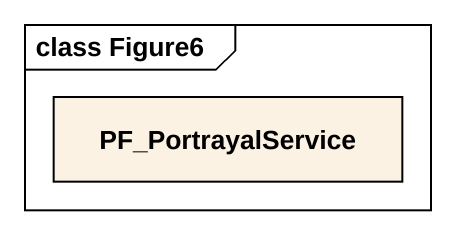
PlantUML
@startuml
mainframe class Figure6
hide circle
hide empty members
class PF_PortrayalService
@enduml
